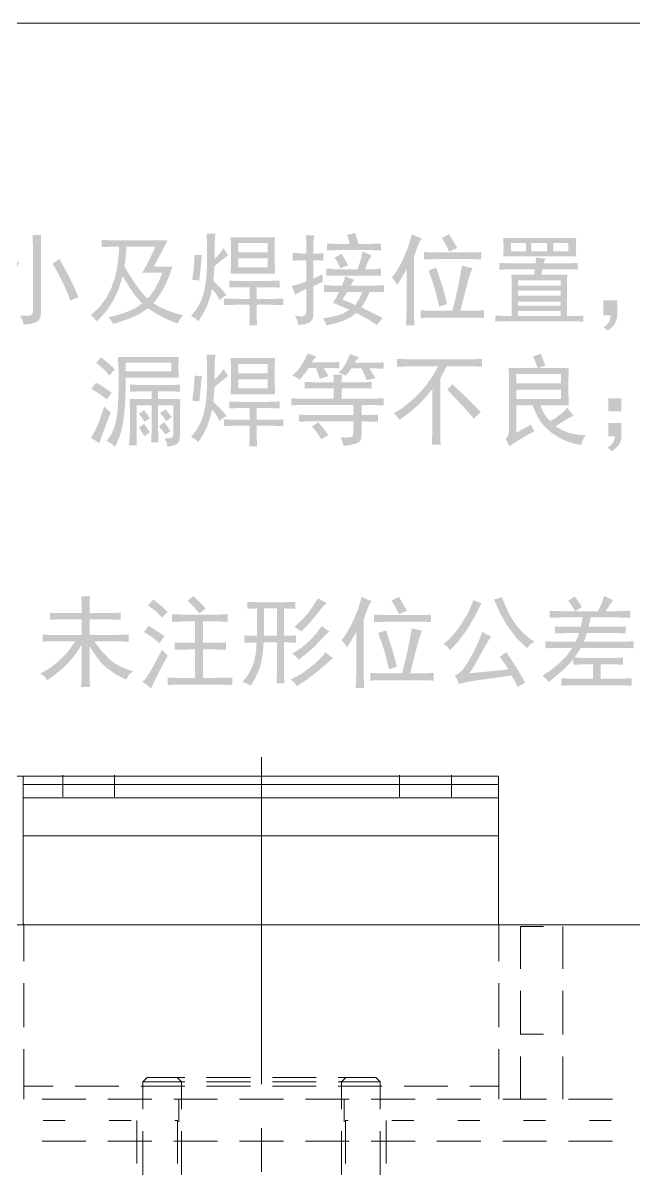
# Model space of a CAD drawing. Header units: millimetres. Extents: x 3 to 591, y 5 to 205.
# Drawn here: x 195.15 to 212.84, y 171.47 to 204.82 of the extents above; entities that cross this region are included whole.
import ezdxf

# ---------------------------------------------------------------- set-up
doc = ezdxf.new("R2010")
doc.units = ezdxf.units.MM

msp = doc.modelspace()

# ---------------------------------------------------------------- hatches: boundary and pattern name
h = msp.add_hatch(color=7)
h.paths.add_polyline_path([(195.677645, 198.688557), (195.669239, 198.501971), (195.666621, 198.259161), (195.666621, 196.44015), (195.659507, 196.342585), (195.638233, 196.264864), (195.602904, 196.206986), (195.553622, 196.168952), (195.487071, 196.142907), (195.400728, 196.120997), (195.294645, 196.10322), (195.168873, 196.089577), (195.131942, 196.222282), (195.066899, 196.3492), (195.179347, 196.349923), (195.268643, 196.352094), (195.334789, 196.355711), (195.377784, 196.360775), (195.424913, 196.400463), (195.440623, 196.496374), (195.440623, 198.259161), (195.429047, 198.688557)])
h.paths.add_polyline_path([(195.033275, 197.897564), (194.922756, 197.593706), (194.795701, 197.247681), (194.729986, 197.075719), (194.668508, 196.927011), (194.611371, 196.801661), (194.558678, 196.699773), (194.442578, 196.773015), (194.321104, 196.812772), (194.493428, 197.150253), (194.626478, 197.485254), (194.677835, 197.640913), (194.719426, 197.774711), (194.751199, 197.886703), (194.773101, 197.976939), (194.905875, 197.923195)])
h.paths.add_polyline_path([(196.209017, 197.987963), (196.412208, 197.613627), (196.570338, 197.304249), (196.683406, 197.05988), (196.751413, 196.880571), (196.638207, 196.843709), (196.525414, 196.779148), (196.429081, 197.028952), (196.310371, 197.293018), (196.169234, 197.571347), (196.005618, 197.863939), (196.10153, 197.917269)])
h = msp.add_hatch(color=7)
h.paths.add_polyline_path([(199.333147, 198.530359), (199.255425, 198.382082), (199.15786, 198.185849), (198.937925, 197.77354), (199.480321, 197.77354), (199.402798, 197.556818), (199.328944, 197.370533), (199.258707, 197.214737), (199.192036, 197.089482), (199.060433, 196.884912), (198.92635, 196.711348), (199.080139, 196.617848), (199.293459, 196.518974), (199.537854, 196.428506), (199.785143, 196.360775), (199.683513, 196.23372), (199.626945, 196.123202), (199.416406, 196.201638), (199.203129, 196.301313), (198.987061, 196.422176), (198.768151, 196.564174), (198.529268, 196.404528), (198.287491, 196.287464), (198.034553, 196.195686), (197.762183, 196.112177), (197.716708, 196.188245), (197.626584, 196.304), (197.928581, 196.379637), (198.191304, 196.470881), (198.414753, 196.577627), (198.598928, 196.699773), (198.443348, 196.879193), (198.293555, 197.078458), (198.033381, 197.490767), (197.920382, 197.123657), (197.767695, 196.795684), (197.580833, 196.513462), (197.456741, 196.364909), (197.287587, 196.179977), (197.216549, 196.267689), (197.117813, 196.372351), (197.37213, 196.606411), (197.569809, 196.880571), (197.714021, 197.167134), (197.807383, 197.440055), (197.865261, 197.699746), (197.903294, 197.948275), (197.924378, 198.170002), (197.931406, 198.34956), (197.795807, 198.34956), (197.423186, 198.338536), (197.423186, 198.541934), (197.795807, 198.530359)])
h.paths.add_polyline_path([(198.089605, 197.77354), (198.219761, 197.544579), (198.406554, 197.264768), (198.50908, 197.124217), (198.601684, 197.007695), (198.684366, 196.915255), (198.757127, 196.846947), (198.861238, 196.969317), (198.97155, 197.134682), (199.081517, 197.342628), (199.186524, 197.592741), (198.598928, 197.592741), (198.680439, 197.729581), (198.768151, 197.892051), (198.866956, 198.093934), (198.983125, 198.34956), (198.14638, 198.34956), (198.138439, 198.245682), (198.126261, 198.115087), (198.109948, 197.957724)])
h = msp.add_hatch(color=7)
h.paths.add_polyline_path([(201.157511, 197.570142), (201.162894, 197.655718), (201.167502, 197.766099), (201.171386, 197.901284), (201.174599, 198.061274), (201.172876, 198.373469), (201.157511, 198.620758), (202.446253, 198.620758), (202.435228, 198.39476), (202.435866, 198.127084), (202.437847, 197.900388), (202.441274, 197.714724), (202.446253, 197.570142)])
h.paths.add_polyline_path([(201.915432, 196.666149), (201.915432, 196.53055), (201.918051, 196.27892), (201.926457, 196.066978), (201.700458, 196.066978), (201.70914, 196.259145), (201.712034, 196.496374), (201.712034, 196.666149), (201.316261, 196.666149), (200.965688, 196.654573), (200.965688, 196.846947), (201.316261, 196.835372), (201.712034, 196.835372), (201.712034, 197.174369), (201.463436, 197.174369), (201.270924, 197.171544), (201.123887, 197.163345), (201.123887, 197.366743), (201.26803, 197.358062), (201.45186, 197.355168), (202.23183, 197.355168), (202.581852, 197.366743), (202.581852, 197.163345), (202.242854, 197.174369), (201.915432, 197.174369), (201.915432, 196.835372), (202.27703, 196.835372), (202.496964, 196.838266), (202.683826, 196.846947), (202.683826, 196.654573), (202.519771, 196.657467), (202.322229, 196.666149)])
h.paths.add_polyline_path([(201.089712, 198.100962), (201.014161, 198.047107), (200.923107, 197.976456), (200.81655, 197.888959), (200.69449, 197.784564), (200.660315, 197.355168), (200.863782, 197.157557), (201.044512, 196.948371), (200.937025, 196.883534), (200.841114, 196.801748), (200.747958, 196.973727), (200.626691, 197.129169), (200.554482, 196.850944), (200.474004, 196.626461), (200.370652, 196.418653), (200.230918, 196.191001), (200.131975, 196.27327), (200.016496, 196.338176), (200.184341, 196.555768), (200.30423, 196.779148), (200.386086, 197.023405), (200.439829, 197.304456), (200.469595, 197.616582), (200.479517, 197.954339), (200.476692, 198.327167), (200.468492, 198.722733), (200.71709, 198.722733), (200.69449, 198.37216), (200.69449, 197.987963), (200.855308, 198.163111), (200.954113, 198.30436)])
h.paths.add_polyline_path([(202.23183, 198.180337), (202.23183, 198.451535), (201.384061, 198.451535), (201.384061, 198.180337)])
h.paths.add_polyline_path([(202.23183, 197.75094), (202.23183, 198.010563), (201.384061, 198.010563), (201.384061, 197.75094)])
h.paths.add_polyline_path([(200.332893, 198.100962), (200.312912, 197.994991), (200.298718, 197.835276), (200.281699, 197.624781), (200.253518, 197.366743), (200.05012, 197.389343), (200.095182, 197.739571), (200.117919, 198.112537)])
h = msp.add_hatch(color=7)
h.paths.add_polyline_path([(204.73474, 197.389343), (204.692021, 197.329674), (204.632766, 197.219569), (205.35596, 197.219569), (205.51974, 197.22825), (205.604558, 197.231144), (205.604558, 197.027746), (205.508509, 197.035945), (205.37856, 197.03877), (205.186737, 197.03877), (205.076218, 196.795822), (204.949163, 196.586774), (205.276998, 196.425612), (205.559358, 196.2814), (205.536095, 196.256286), (205.500172, 196.214014), (205.451536, 196.154586), (205.390135, 196.078002), (205.285534, 196.150762), (205.152768, 196.233445), (204.991788, 196.326049), (204.80254, 196.428575), (204.631319, 196.305723), (204.434879, 196.208089), (204.20454, 196.130505), (203.93162, 196.066978), (203.900545, 196.163302), (203.830196, 196.270376), (204.214393, 196.344239), (204.412348, 196.41321), (204.599141, 196.518974), (204.531032, 196.54843), (204.429229, 196.592148), (204.293734, 196.650129), (204.124545, 196.722373), (204.203576, 196.852253), (204.305344, 197.03877), (204.124545, 197.03877), (203.968551, 197.035945), (203.86382, 197.027746), (203.86382, 197.242169), (203.95422, 197.230869), (204.112418, 197.219569), (204.384167, 197.219569), (204.446317, 197.38328), (204.474567, 197.490767), (204.635659, 197.425792)])
h.paths.add_polyline_path([(203.3556, 198.146162), (203.3556, 198.485159), (203.349881, 198.567083), (203.333, 198.677533), (203.581598, 198.677533), (203.56451, 198.567083), (203.558998, 198.485159), (203.558998, 198.146162), (203.685847, 198.149055), (203.84122, 198.157737), (203.84122, 197.942763), (203.685847, 197.951445), (203.558998, 197.954339), (203.558998, 197.422967), (203.652016, 197.470992), (203.818621, 197.547542), (203.821514, 197.420211), (203.830196, 197.332568), (203.660697, 197.256087), (203.558998, 197.208544), (203.558998, 196.394951), (203.536329, 196.258938), (203.468599, 196.168401), (203.412582, 196.137378), (203.33548, 196.112039), (203.237295, 196.092282), (203.118026, 196.078002), (203.095357, 196.185489), (203.027627, 196.3492), (203.129223, 196.336806), (203.208287, 196.332732), (203.264822, 196.33703), (203.298825, 196.349751), (203.33548, 196.400187), (203.3556, 196.48535), (203.3556, 197.129169), (203.301021, 197.105906), (203.2282, 197.069983), (203.137086, 197.021347), (203.027627, 196.959946), (202.974021, 197.10657), (202.926203, 197.208544), (203.174594, 197.276344), (203.3556, 197.344143), (203.3556, 197.954339), (203.276225, 197.954339), (202.959827, 197.942763), (202.959827, 198.168761), (203.276225, 198.146162)])
h.paths.add_polyline_path([(204.983338, 198.213961), (205.144156, 198.132106), (205.242961, 198.089938), (205.205547, 198.043834), (205.161105, 197.962538), (205.109636, 197.845999), (205.051138, 197.694165), (205.277136, 197.694165), (205.426653, 197.705465), (205.514159, 197.716765), (205.514159, 197.502342), (205.421003, 197.510541), (205.299736, 197.513366), (204.192345, 197.513366), (204.086994, 197.510541), (203.93162, 197.502342), (203.93162, 197.716765), (204.0759, 197.705465), (204.169745, 197.694165), (204.836164, 197.694165), (204.929182, 197.976594)])
h.paths.add_polyline_path([(204.610166, 198.428935), (204.567653, 198.589752), (204.531342, 198.688557), (204.66949, 198.719632), (204.768365, 198.745333), (204.858764, 198.428935), (205.242961, 198.428935), (205.389722, 198.437134), (205.514159, 198.439959), (205.514159, 198.236561), (205.254536, 198.248136), (204.260144, 198.248136), (204.092712, 198.245243), (203.95422, 198.236561), (203.95422, 198.439959), (204.078519, 198.431553), (204.225969, 198.428935)])
h.paths.add_polyline_path([(204.395743, 196.812772), (204.618641, 196.727885), (204.768365, 196.654573), (204.892801, 196.85804), (204.971763, 197.03877), (204.542366, 197.03877), (204.454792, 196.908821)])
h.paths.add_polyline_path([(204.373143, 198.146162), (204.488898, 197.948138), (204.564966, 197.807164), (204.417861, 197.756384), (204.338968, 197.716765), (204.251256, 197.903282), (204.169745, 198.033162), (204.282606, 198.089662)])
h = msp.add_hatch(color=7)
h.paths.add_polyline_path([(206.694704, 198.587134), (206.650788, 198.524106), (206.598448, 198.414466), (206.537737, 198.258317), (206.468706, 198.055762), (206.468706, 196.620949), (206.469343, 196.45052), (206.471324, 196.301382), (206.474752, 196.173534), (206.47973, 196.066978), (206.231132, 196.066978), (206.248013, 196.304276), (206.253732, 196.609373), (206.253732, 197.694165), (206.17322, 197.55153), (206.101183, 197.428686), (206.037621, 197.325583), (205.982534, 197.242169), (205.903434, 197.369499), (205.824335, 197.457143), (205.899593, 197.548825), (205.978262, 197.665984), (206.060445, 197.808671), (206.146245, 197.976939), (206.300172, 198.341154), (206.41193, 198.711157), (206.556211, 198.634676)])
h.paths.add_polyline_path([(208.164244, 197.72834), (208.13943, 197.681005), (208.110431, 197.606797), (208.077195, 197.505718), (208.039669, 197.377768), (207.99583, 197.21664), (207.94362, 197.016032), (207.882935, 196.775944), (207.813671, 196.496374), (208.197868, 196.496374), (208.378667, 196.499268), (208.491666, 196.50795), (208.491666, 196.2814), (208.367298, 196.290082), (208.197868, 196.292976), (207.045277, 196.292976), (206.915164, 196.292252), (206.807634, 196.290082), (206.722738, 196.286465), (206.660529, 196.2814), (206.660529, 196.50795), (206.801846, 196.499268), (207.022126, 196.496374), (207.576648, 196.496374), (207.649193, 196.763955), (207.720447, 197.069776), (207.790356, 197.413838), (207.858871, 197.79614), (208.025406, 197.756452)])
h.paths.add_polyline_path([(208.107469, 198.180337), (208.285373, 198.182955), (208.412842, 198.191361), (208.412842, 197.976939), (208.282548, 197.985138), (208.096444, 197.987963), (207.090476, 197.987963), (206.762503, 197.976939), (206.762503, 198.191361), (207.090476, 198.180337)])
h.paths.add_polyline_path([(207.113076, 197.739365), (207.293806, 197.188632), (207.429474, 196.688748), (207.305106, 196.646167), (207.203476, 196.609373), (207.073389, 197.118145), (206.989466, 197.377768), (206.886527, 197.660541)])
h.paths.add_polyline_path([(207.486249, 198.711157), (207.613235, 198.490809), (207.723272, 198.30436), (207.61861, 198.267498), (207.486249, 198.202937), (207.392818, 198.403441), (207.271275, 198.598158)])
h = msp.add_hatch(color=7)
h.paths.add_polyline_path([(210.271382, 198.010563), (210.215158, 197.863939), (210.791178, 197.863939), (210.974732, 197.866558), (211.20955, 197.874964), (211.20955, 197.683141), (210.98052, 197.69134), (210.791178, 197.694165), (210.180982, 197.694165), (210.158383, 197.535966), (210.904177, 197.535966), (210.895771, 197.27593), (210.893153, 197.06137), (210.893153, 196.338176), (211.147401, 196.341), (211.367749, 196.3492), (211.367749, 196.179977), (210.904177, 196.191001), (209.276438, 196.191001), (208.824442, 196.179977), (208.824442, 196.3492), (209.299038, 196.338176), (209.299038, 197.06137), (209.296213, 197.27593), (209.288014, 197.535966), (209.94396, 197.535966), (209.96656, 197.694165), (209.366837, 197.694165), (208.937441, 197.683141), (208.937441, 197.874964), (209.366837, 197.863939), (209.98916, 197.863939), (210.000184, 198.033162), (210.124207, 198.016075)])
h.paths.add_polyline_path([(211.16435, 198.598158), (211.152775, 198.30436), (211.16435, 198.067338), (209.05044, 198.067338), (209.062015, 198.315936), (209.05044, 198.598158)])
h.paths.add_polyline_path([(210.712354, 197.219569), (210.712354, 197.377768), (209.479837, 197.377768), (209.479837, 197.219569)])
h.paths.add_polyline_path([(210.712354, 196.925771), (210.712354, 197.072945), (209.479837, 197.072945), (209.479837, 196.925771)])
h.paths.add_polyline_path([(210.712354, 196.338176), (210.712354, 196.48535), (209.479837, 196.48535), (209.479837, 196.338176)])
h.paths.add_polyline_path([(210.712354, 196.643549), (210.712354, 196.756548), (209.479837, 196.756548), (209.479837, 196.643549)])
h.paths.add_polyline_path([(210.316581, 198.213961), (210.316581, 198.451535), (209.864034, 198.451535), (209.864034, 198.213961)])
h.paths.add_polyline_path([(210.938352, 198.213961), (210.938352, 198.451535), (210.49738, 198.451535), (210.49738, 198.213961)])
h.paths.add_polyline_path([(209.705835, 198.213961), (209.705835, 198.451535), (209.276438, 198.451535), (209.276438, 198.213961)])
h = msp.add_hatch(color=7)
h.dxf.hatch_style = 2
h.paths.add_polyline_path([(211.949123, 196.790172), (212.35592, 196.790172), (212.35592, 196.338176), (212.325224, 196.205987), (212.267863, 196.092196), (212.183837, 195.996801), (212.073146, 195.919803), (211.960147, 196.021778), (212.049134, 196.085443), (212.112696, 196.163165), (212.150833, 196.254942), (212.163546, 196.360775), (211.949123, 196.360775)])
h = msp.add_hatch(color=7)
h.paths.add_polyline_path([(198.123781, 194.556144), (198.122342, 194.313893), (198.118062, 194.095672), (198.110991, 193.901533), (198.101181, 193.731526), (198.074171, 193.440415), (198.038893, 193.200154), (197.996381, 193.007918), (197.948494, 192.861157), (197.890479, 192.722733), (197.818407, 192.555784), (197.699689, 192.654933), (197.569809, 192.725558), (197.689767, 192.886788), (197.77872, 193.076131), (197.83956, 193.286557), (197.875182, 193.51104), (197.894682, 193.753781), (197.908807, 194.01926), (197.917488, 194.275093), (197.920382, 194.488344), (197.918797, 194.667765), (197.914319, 194.79923), (197.907291, 194.941926), (197.897782, 195.155315), (199.66112, 195.155315), (199.652438, 195.025159), (199.649544, 194.861517), (199.652438, 194.694568), (199.66112, 194.556144)])
h.paths.add_polyline_path([(198.85855, 192.680358), (198.870126, 192.951556), (198.870126, 193.754126), (198.440729, 193.754126), (198.440729, 192.600983), (198.21418, 192.600983), (198.23926, 192.830151), (198.247804, 193.041955), (198.247804, 193.561751), (198.23678, 193.934924), (198.870126, 193.934924), (198.870126, 194.160922), (198.621528, 194.160922), (198.247804, 194.149347), (198.247804, 194.352745), (198.621528, 194.341721), (199.333147, 194.341721), (199.496996, 194.344339), (199.694744, 194.352745), (199.694744, 194.149347), (199.502577, 194.158029), (199.333147, 194.160922), (199.061949, 194.160922), (199.061949, 193.934924), (199.70632, 193.934924), (199.694744, 193.584351), (199.694744, 192.849581), (199.673384, 192.716945), (199.609857, 192.635159), (199.498374, 192.587203), (199.333147, 192.555784), (199.307791, 192.680289), (199.254323, 192.804382), (199.367193, 192.799024), (199.446215, 192.816095), (199.49144, 192.855696), (199.502921, 192.917932), (199.502921, 193.754126), (199.061949, 193.754126), (199.061949, 192.963132), (199.073524, 192.680358)])
h.paths.add_polyline_path([(199.446146, 194.736942), (199.446146, 194.98554), (198.123781, 194.98554), (198.123781, 194.736942)])
h.paths.add_polyline_path([(197.694384, 193.550727), (197.672878, 193.504115), (197.643052, 193.432078), (197.604854, 193.334616), (197.558234, 193.21173), (197.355386, 192.657758), (197.250656, 192.731277), (197.117813, 192.815957), (197.235084, 193.013499), (197.338299, 193.245354), (197.50201, 193.71995), (197.600884, 193.621076)])
h.paths.add_polyline_path([(197.264987, 194.40952), (197.362208, 194.357017), (197.473898, 194.290458), (197.716984, 194.115723), (197.581385, 193.923349), (197.389011, 194.069972), (197.129388, 194.228722)])
h.paths.add_polyline_path([(197.41161, 195.143739), (197.500632, 195.0747), (197.609497, 194.980028), (197.818407, 194.793718), (197.730695, 194.71448), (197.649184, 194.612919), (197.579662, 194.705936), (197.484922, 194.804742), (197.264987, 194.98554), (197.346774, 195.070221)])
h.paths.add_polyline_path([(199.242748, 193.267954), (199.423546, 193.008331), (199.265347, 192.906356), (199.18611, 193.02783), (199.084549, 193.14393)])
h.paths.add_polyline_path([(199.276923, 193.641126), (199.457721, 193.415128), (199.299523, 193.290553), (199.208917, 193.423396), (199.118724, 193.528127)])
h.paths.add_polyline_path([(198.655152, 193.222754), (198.824926, 192.974156), (198.666728, 192.861157), (198.508529, 193.109755)])
h.paths.add_polyline_path([(198.655152, 193.618527), (198.731358, 193.513796), (198.824926, 193.380953), (198.666728, 193.279529), (198.587421, 193.40369), (198.508529, 193.505527)])
h = msp.add_hatch(color=7)
h.paths.add_polyline_path([(201.157511, 194.070523), (201.162894, 194.156099), (201.167502, 194.26648), (201.171386, 194.401666), (201.174599, 194.561656), (201.172876, 194.87385), (201.157511, 195.121139), (202.446253, 195.121139), (202.435228, 194.895141), (202.435866, 194.627466), (202.437847, 194.40077), (202.441274, 194.215105), (202.446253, 194.070523)])
h.paths.add_polyline_path([(201.915432, 193.16653), (201.915432, 193.030931), (201.918051, 192.779301), (201.926457, 192.567359), (201.700458, 192.567359), (201.70914, 192.759526), (201.712034, 192.996756), (201.712034, 193.16653), (201.316261, 193.16653), (200.965688, 193.154955), (200.965688, 193.347329), (201.316261, 193.335753), (201.712034, 193.335753), (201.712034, 193.674751), (201.463436, 193.674751), (201.270924, 193.671926), (201.123887, 193.663726), (201.123887, 193.867125), (201.26803, 193.858443), (201.45186, 193.855549), (202.23183, 193.855549), (202.581852, 193.867125), (202.581852, 193.663726), (202.242854, 193.674751), (201.915432, 193.674751), (201.915432, 193.335753), (202.27703, 193.335753), (202.496964, 193.338647), (202.683826, 193.347329), (202.683826, 193.154955), (202.519771, 193.157848), (202.322229, 193.16653)])
h.paths.add_polyline_path([(201.089712, 194.601343), (201.014161, 194.547488), (200.923107, 194.476838), (200.81655, 194.389341), (200.69449, 194.284946), (200.660315, 193.855549), (200.863782, 193.657938), (201.044512, 193.448752), (200.937025, 193.383916), (200.841114, 193.302129), (200.747958, 193.474108), (200.626691, 193.629551), (200.554482, 193.351325), (200.474004, 193.126843), (200.370652, 192.919034), (200.230918, 192.691382), (200.131975, 192.773651), (200.016496, 192.838557), (200.184341, 193.056149), (200.30423, 193.279529), (200.386086, 193.523786), (200.439829, 193.804837), (200.469595, 194.116963), (200.479517, 194.45472), (200.476692, 194.827548), (200.468492, 195.223114), (200.71709, 195.223114), (200.69449, 194.872541), (200.69449, 194.488344), (200.855308, 194.663493), (200.954113, 194.804742)])
h.paths.add_polyline_path([(202.23183, 194.680718), (202.23183, 194.951916), (201.384061, 194.951916), (201.384061, 194.680718)])
h.paths.add_polyline_path([(202.23183, 194.251322), (202.23183, 194.510944), (201.384061, 194.510944), (201.384061, 194.251322)])
h.paths.add_polyline_path([(200.332893, 194.601343), (200.312912, 194.495372), (200.298718, 194.335658), (200.281699, 194.125162), (200.253518, 193.867125), (200.05012, 193.889724), (200.095182, 194.239953), (200.117919, 194.612919)])
h = msp.add_hatch(color=7)
h.paths.add_polyline_path([(204.147145, 194.420545), (204.144251, 194.516594), (204.135569, 194.646543), (204.384167, 194.646543), (204.375761, 194.516594), (204.373143, 194.420545), (204.84774, 194.420545), (205.030881, 194.423439), (205.242961, 194.43212), (205.242961, 194.239746), (205.039494, 194.248428), (204.858764, 194.251322), (204.373143, 194.251322), (204.373143, 193.945948), (205.186737, 193.945948), (205.37856, 193.948842), (205.593534, 193.957524), (205.593534, 193.754126), (205.186737, 193.76515), (204.949163, 193.76515), (204.949163, 193.471352), (205.209199, 193.474246), (205.423759, 193.482928), (205.423759, 193.279529), (204.949163, 193.290553), (204.949163, 192.917932), (204.946071, 192.825741), (204.925254, 192.752567), (204.886764, 192.69841), (204.830652, 192.66327), (204.665149, 192.616899), (204.429367, 192.578383), (204.39533, 192.70847), (204.338968, 192.826981), (204.505573, 192.821676), (204.621741, 192.827533), (204.661213, 192.841709), (204.689472, 192.872732), (204.706465, 192.920705), (204.712141, 192.985731), (204.712141, 193.290553), (203.524823, 193.290553), (203.355255, 193.287728), (203.140626, 193.279529), (203.140626, 193.482928), (203.570023, 193.471352), (204.712141, 193.471352), (204.712141, 193.76515), (203.3104, 193.76515), (203.137732, 193.762325), (202.914628, 193.754126), (202.914628, 193.957524), (203.137732, 193.948842), (203.3104, 193.945948), (204.147145, 193.945948), (204.147145, 194.251322), (203.694597, 194.251322), (203.516348, 194.248428), (203.298825, 194.239746), (203.298825, 194.43212), (203.437946, 194.427056), (203.550248, 194.423439), (203.635781, 194.421268), (203.694597, 194.420545)])
h.paths.add_polyline_path([(203.649398, 195.166339), (203.578704, 195.101365), (203.502223, 194.997116), (203.90902, 194.997116), (204.127026, 194.999734), (204.305344, 195.00814), (204.305344, 194.827342), (204.163612, 194.836023), (203.988395, 194.838917), (203.852796, 194.838917), (203.914808, 194.734186), (203.988395, 194.601343), (203.739797, 194.52252), (203.732683, 194.55064), (203.711409, 194.612712), (203.67608, 194.708787), (203.626798, 194.838917), (203.423399, 194.838917), (203.312949, 194.686368), (203.163226, 194.49992), (202.948803, 194.623943), (203.09267, 194.756648), (203.208425, 194.906717), (203.304406, 195.073253), (203.389224, 195.256738)])
h.paths.add_polyline_path([(204.497167, 194.612919), (204.282744, 194.703318), (204.386924, 194.804949), (204.474567, 194.929316), (204.621741, 195.234139), (204.881364, 195.143739), (204.801989, 195.06464), (204.745765, 194.98554), (205.209337, 194.98554), (205.262779, 194.986264), (205.344591, 194.988434), (205.454826, 194.992052), (205.593534, 194.997116), (205.593534, 194.816317), (205.175161, 194.827342), (205.282511, 194.655018), (205.35596, 194.545119), (205.211679, 194.510806), (205.096338, 194.47732), (205.078458, 194.537049), (205.047968, 194.61533), (205.00487, 194.712112), (204.949163, 194.827342), (204.655365, 194.827342), (204.587635, 194.728399)])
h.paths.add_polyline_path([(203.988395, 192.895332), (203.784996, 192.770757), (203.665934, 192.960031), (203.513799, 193.14393), (203.598203, 193.19726), (203.694597, 193.267954), (203.852451, 193.08433)])
h = msp.add_hatch(color=7)
h.paths.add_polyline_path([(210.203582, 195.087515), (210.271382, 194.906717), (210.090583, 194.838917), (210.949377, 194.838917), (210.938352, 194.47732), (210.938352, 194.138323), (210.94097, 193.962967), (210.949377, 193.754126), (210.124758, 193.754126), (210.166789, 193.653598), (210.226182, 193.533639), (210.305213, 193.410443), (210.406981, 193.302129), (210.526801, 193.362487), (210.661091, 193.454264), (210.792556, 193.565954), (210.904177, 193.686326), (211.084975, 193.460328), (210.881577, 193.347329), (210.745909, 193.262579), (210.565179, 193.14393), (210.767062, 193.027899), (210.966464, 192.951556), (211.182609, 192.906494), (211.435548, 192.883757), (211.367749, 192.773376), (211.299949, 192.600983), (211.111529, 192.644589), (210.94228, 192.695999), (210.792151, 192.75516), (210.661091, 192.82202), (210.440743, 192.967128), (210.26587, 193.12133), (210.131442, 193.282147), (210.033808, 193.448752), (209.960221, 193.609914), (209.898209, 193.754126), (209.434637, 193.754126), (209.434637, 192.963132), (209.502953, 192.999004), (209.595454, 193.05043), (209.712139, 193.117463), (209.853009, 193.200154), (209.954984, 192.996756), (209.76509, 192.9036), (209.55866, 192.782333), (209.369318, 192.66079), (209.231238, 192.567359), (209.168951, 192.683045), (209.118239, 192.781782), (209.183283, 192.861226), (209.220214, 192.985731), (209.220214, 194.49992), (209.208639, 194.838917), (210.045383, 194.838917), (209.98916, 194.997116), (209.957671, 195.073253), (209.909233, 195.166339), (210.135783, 195.245714)])
h.paths.add_polyline_path([(210.723378, 194.386921), (210.723378, 194.658119), (209.434637, 194.658119), (209.434637, 194.386921)])
h.paths.add_polyline_path([(210.723378, 193.934924), (210.723378, 194.206122), (209.434637, 194.206122), (209.434637, 193.934924)])
h = msp.add_hatch(color=7)
h.paths.add_polyline_path([(208.435442, 194.872541), (208.246099, 194.881223), (208.084869, 194.884117), (207.41845, 194.884117), (207.330531, 194.717099), (207.226075, 194.533544), (207.226075, 193.12133), (207.228969, 192.881001), (207.237651, 192.612559), (206.988502, 192.612559), (206.999526, 193.12133), (206.999526, 194.228722), (206.808737, 193.990597), (206.586941, 193.762394), (206.33414, 193.544112), (206.050333, 193.335753), (205.962621, 193.451577), (205.88111, 193.528127), (206.00317, 193.593136), (206.143626, 193.687291), (206.30248, 193.810591), (206.47973, 193.963036), (206.662673, 194.145557), (206.83864, 194.359911), (207.007682, 194.606098), (207.169851, 194.884117), (206.423506, 194.884117), (205.971509, 194.872541), (205.971509, 195.09854), (206.270888, 195.090134), (206.491305, 195.087515), (208.073844, 195.087515), (208.237487, 195.090134), (208.435442, 195.09854)])
h.paths.add_polyline_path([(208.197868, 193.369928), (208.06928, 193.523838), (207.89842, 193.714438), (207.685186, 193.941832), (207.429474, 194.206122), (207.576648, 194.364321), (207.828002, 194.131088), (208.039669, 193.928861), (208.401266, 193.561751)])
h = msp.add_hatch(color=7)
h.paths.add_polyline_path([(212.095746, 193.245354), (212.468919, 193.245354), (212.468919, 192.815957), (212.446905, 192.706601), (212.392438, 192.604222), (212.305518, 192.508767), (212.186146, 192.420185), (212.073146, 192.533184), (212.158516, 192.592103), (212.222801, 192.666371), (212.266003, 192.756038), (212.28812, 192.861157), (212.095746, 192.861157)])
h.paths.add_polyline_path([(212.095746, 193.957524), (212.468919, 193.957524), (212.468919, 193.584351), (212.095746, 193.584351)])
h = msp.add_hatch(color=7)
h.dxf.hatch_style = 2
h.paths.add_polyline_path([(196.850277, 187.737705), (196.849467, 187.895215), (196.847107, 188.028747), (196.8433, 188.138301), (196.83815, 188.223877), (197.087299, 188.223877), (197.082321, 188.142642), (197.078893, 188.034535), (197.076912, 187.899556), (197.076275, 187.737705), (197.573471, 187.737705), (197.980268, 187.749281), (197.980268, 187.545882), (197.573471, 187.556907), (197.076275, 187.556907), (197.076275, 187.10491), (197.742694, 187.10491), (198.206266, 187.116486), (198.206266, 186.913087), (197.75427, 186.924111), (197.211874, 186.924111), (197.424919, 186.640167), (197.657807, 186.398803), (197.791666, 186.294512), (197.950227, 186.202364), (198.133592, 186.122309), (198.341865, 186.054294), (198.217428, 185.960932), (198.138467, 185.81672), (197.842809, 185.957693), (197.567408, 186.155717), (197.437183, 186.279939), (197.311919, 186.426846), (197.191617, 186.596388), (197.076275, 186.788513), (197.076275, 185.997519), (197.087299, 185.601746), (196.827126, 185.601746), (196.844489, 185.791157), (196.850277, 185.997519), (196.850277, 186.822688), (196.714996, 186.615457), (196.581215, 186.435252), (196.448983, 186.282023), (196.318354, 186.155717), (196.072787, 185.952181), (195.855333, 185.79412), (195.781746, 185.895819), (195.651935, 185.997519), (195.754564, 186.042692), (195.870629, 186.110449), (196.00013, 186.20084), (196.143067, 186.313916), (196.424187, 186.590488), (196.668927, 186.924111), (196.103931, 186.924111), (195.883514, 186.921287), (195.719734, 186.913087), (195.719734, 187.116486), (195.905769, 187.107804), (196.126531, 187.10491), (196.850277, 187.10491), (196.850277, 187.556907), (196.375129, 187.556907), (196.129218, 187.554082), (195.934157, 187.545882), (195.934157, 187.749281), (196.123499, 187.740599), (196.352529, 187.737705)])
h = msp.add_hatch(color=7)
h.paths.add_polyline_path([(200.573578, 187.692506), (200.805019, 187.695399), (201.070774, 187.704081), (201.070774, 187.489107), (200.796269, 187.497789), (200.584602, 187.500683), (200.358604, 187.500683), (200.358604, 186.878912), (200.573578, 186.878912), (200.782419, 186.881806), (201.025574, 186.890487), (201.025574, 186.675513), (200.788207, 186.684195), (200.573578, 186.687089), (200.358604, 186.687089), (200.358604, 185.86192), (200.641377, 185.86192), (201.206373, 185.873495), (201.206373, 185.658521), (200.652402, 185.669546), (199.827783, 185.669546), (199.55879, 185.666927), (199.34106, 185.658521), (199.34106, 185.873495), (199.555621, 185.864814), (199.838808, 185.86192), (200.132606, 185.86192), (200.132606, 186.687089), (199.951807, 186.687089), (199.544459, 186.675513), (199.544459, 186.890487), (199.963382, 186.878912), (200.132606, 186.878912), (200.132606, 187.500683), (199.918183, 187.500683), (199.465635, 187.489107), (199.465635, 187.704081), (199.929207, 187.692506)])
h.paths.add_polyline_path([(199.34106, 186.50629), (199.209733, 186.27602), (199.06435, 185.992006), (198.993958, 185.848234), (198.93571, 185.727768), (198.889555, 185.630556), (198.85544, 185.556546), (198.736722, 185.661208), (198.606842, 185.748921), (198.670938, 185.815704), (198.739271, 185.902847), (198.811945, 186.010455), (198.889064, 186.13863), (199.171837, 186.675513)])
h.paths.add_polyline_path([(198.78764, 187.376108), (199.033207, 187.215222), (199.250661, 187.071286), (199.180037, 186.980749), (199.104038, 186.867888), (198.883414, 187.045654), (198.652041, 187.195309), (198.719841, 187.27434)])
h.paths.add_polyline_path([(198.923239, 188.133478), (199.163156, 187.94131), (199.34106, 187.771881), (199.250592, 187.689681), (199.182862, 187.602106), (198.982426, 187.805436), (198.76504, 187.963703)])
h.paths.add_polyline_path([(199.918183, 188.099302), (200.076382, 188.234901), (200.240024, 188.082421), (200.437979, 187.873304), (200.25718, 187.726681), (200.076106, 187.93821)])
h = msp.add_hatch(color=7)
h.paths.add_polyline_path([(202.612365, 188.054103), (202.852833, 188.056997), (203.031289, 188.065678), (203.031289, 187.86228), (202.886939, 187.870479), (202.703316, 187.873304), (202.703316, 187.08231), (202.909608, 187.085204), (203.053888, 187.093886), (203.053888, 186.878912), (202.914982, 186.887593), (202.703316, 186.890487), (202.703316, 186.087918), (202.706209, 185.867501), (202.714891, 185.703721), (202.488342, 185.703721), (202.496541, 185.876251), (202.499366, 186.076894), (202.499366, 186.890487), (202.115169, 186.890487), (202.097289, 186.63512), (202.0668, 186.411481), (202.023702, 186.219676), (201.967994, 186.059806), (201.849483, 185.809623), (201.742547, 185.635921), (201.62066, 185.709578), (201.504974, 185.748921), (201.667306, 185.95349), (201.793259, 186.206429), (201.840922, 186.353078), (201.876493, 186.516005), (201.900074, 186.695159), (201.91177, 186.890487), (201.561749, 186.878912), (201.561749, 187.093886), (201.731178, 187.085204), (201.923346, 187.08231), (201.923346, 187.873304), (201.756328, 187.870479), (201.640572, 187.86228), (201.640572, 188.065678), (201.69628, 188.060614), (201.773278, 188.056997), (201.871566, 188.054826), (201.991145, 188.054103)])
h.paths.add_polyline_path([(204.127105, 186.438491), (204.057763, 186.377091), (203.963049, 186.295382), (203.843013, 186.193312), (203.697708, 186.07083), (203.386822, 185.826297), (203.087513, 185.624346), (203.008275, 185.723634), (202.906714, 185.81672), (203.20313, 185.974919), (203.505334, 186.200917), (203.645179, 186.3237), (203.759651, 186.432427), (203.848801, 186.527099), (203.912682, 186.607714), (204.005631, 186.520002)])
h.paths.add_polyline_path([(202.499366, 187.08231), (202.499366, 187.873304), (202.126744, 187.873304), (202.126744, 187.08231)])
h.paths.add_polyline_path([(204.025681, 187.206885), (203.967803, 187.162348), (203.896697, 187.096573), (203.812361, 187.00961), (203.714796, 186.901512), (203.599971, 186.780787), (203.464682, 186.655876), (203.308929, 186.526728), (203.132712, 186.393291), (203.050857, 186.48059), (202.940889, 186.562514), (203.228899, 186.750134), (203.460685, 186.952223), (203.647134, 187.160101), (203.799683, 187.365084), (203.929425, 187.26304)])
h.paths.add_polyline_path([(203.935282, 188.031503), (203.80926, 187.900107), (203.65802, 187.709593), (203.464613, 187.473535), (203.212087, 187.206885), (203.008689, 187.342484), (203.228899, 187.545469), (203.392886, 187.72613), (203.533997, 187.921191), (203.686684, 188.167102), (203.776876, 188.116252)])
h = msp.add_hatch(color=7)
h.paths.add_polyline_path([(205.23985, 188.088278), (205.195934, 188.02525), (205.143594, 187.91561), (205.082883, 187.759461), (205.013852, 187.556907), (205.013852, 186.122093), (205.014489, 185.951664), (205.01647, 185.802526), (205.019898, 185.674679), (205.024876, 185.568122), (204.776278, 185.568122), (204.793159, 185.80542), (204.798878, 186.110518), (204.798878, 187.195309), (204.718366, 187.052674), (204.646329, 186.92983), (204.582767, 186.826727), (204.52768, 186.743313), (204.448581, 186.870644), (204.369481, 186.958287), (204.444739, 187.049969), (204.523408, 187.167129), (204.605591, 187.309816), (204.691391, 187.478083), (204.845318, 187.842298), (204.957077, 188.212302), (205.101357, 188.13582)])
h.paths.add_polyline_path([(206.70939, 187.229485), (206.684577, 187.182149), (206.655578, 187.107942), (206.622341, 187.006863), (206.584815, 186.878912), (206.540977, 186.717785), (206.488766, 186.517177), (206.428081, 186.277088), (206.358817, 185.997519), (206.743014, 185.997519), (206.923813, 186.000412), (207.036812, 186.009094), (207.036812, 185.782545), (206.912444, 185.791226), (206.743014, 185.79412), (205.590423, 185.79412), (205.46031, 185.793397), (205.35278, 185.791226), (205.267885, 185.787609), (205.205675, 185.782545), (205.205675, 186.009094), (205.346993, 186.000412), (205.567272, 185.997519), (206.121795, 185.997519), (206.19434, 186.265099), (206.265593, 186.57092), (206.335502, 186.914982), (206.404017, 187.297284), (206.570553, 187.257597)])
h.paths.add_polyline_path([(206.652615, 187.681481), (206.83052, 187.6841), (206.957988, 187.692506), (206.957988, 187.478083), (206.827695, 187.486282), (206.641591, 187.489107), (205.635623, 187.489107), (205.30765, 187.478083), (205.30765, 187.692506), (205.635623, 187.681481)])
h.paths.add_polyline_path([(205.658223, 187.240509), (205.838952, 186.689776), (205.97462, 186.189893), (205.850252, 186.147311), (205.748622, 186.110518), (205.618535, 186.619289), (205.534613, 186.878912), (205.431673, 187.161685)])
h.paths.add_polyline_path([(206.031395, 188.212302), (206.158382, 187.991953), (206.268418, 187.805505), (206.163756, 187.768642), (206.031395, 187.704081), (205.937964, 187.904586), (205.816421, 188.099302)])
h = msp.add_hatch(color=7)
h.paths.add_polyline_path([(209.200725, 186.110518), (209.093169, 186.279948), (208.952127, 186.472115), (209.144501, 186.607714), (209.460347, 186.11603), (209.590572, 185.897197), (209.686897, 185.726321), (209.471923, 185.601746), (209.392686, 185.751677), (209.291124, 185.929719), (208.940345, 185.882384), (208.645376, 185.842076), (208.406217, 185.808796), (208.222869, 185.782545), (208.078382, 185.759411), (207.955805, 185.734727), (207.85514, 185.708596), (207.776385, 185.681121), (207.728429, 185.799839), (207.652361, 185.929719), (207.76226, 185.991662), (207.866784, 186.087918), (207.923628, 186.159748), (207.992461, 186.262791), (208.073283, 186.397046), (208.166094, 186.562514), (208.334284, 186.901443), (208.443355, 187.195309), (208.593079, 187.113454), (208.703529, 187.071286), (208.636151, 186.962981), (208.558077, 186.830749), (208.469357, 186.674644), (208.370044, 186.494715), (208.272573, 186.319437), (208.190141, 186.178111), (208.122694, 186.070787), (208.070183, 185.997519), (208.612923, 186.04823)])
h.paths.add_polyline_path([(209.008902, 188.212302), (209.117827, 187.941827), (209.230422, 187.706699), (209.346633, 187.506918), (209.466411, 187.342484), (209.588272, 187.205317), (209.710806, 187.088098), (209.834063, 186.990722), (209.958095, 186.913087), (209.824976, 186.825168), (209.743121, 186.720713), (209.429411, 187.02588), (209.16655, 187.376108), (208.951989, 187.751899), (208.782904, 188.133478), (208.901277, 188.164415)])
h.paths.add_polyline_path([(208.420755, 188.020479), (208.202957, 187.596663), (207.979783, 187.229485), (207.750753, 186.918668), (207.516762, 186.664489), (207.423263, 186.771632), (207.324388, 186.845288), (207.444476, 186.947495), (207.567405, 187.073835), (207.693125, 187.224257), (207.821584, 187.398708), (208.044758, 187.765886), (208.194757, 188.121902), (208.2906, 188.068297)])
h = msp.add_hatch(color=7)
h.dxf.hatch_style = 2
h.paths.add_polyline_path([(212.235007, 188.110878), (212.130001, 187.97521), (212.020033, 187.79448), (212.291231, 187.79448), (212.536935, 187.797099), (212.732203, 187.805505), (212.732203, 187.602106), (212.531354, 187.610788), (212.291231, 187.613682), (211.579612, 187.613682), (211.522837, 187.342484), (212.144608, 187.342484), (212.381768, 187.345102), (212.596604, 187.353508), (212.596604, 187.15011), (212.378874, 187.158791), (212.133032, 187.161685), (211.477637, 187.161685), (211.43795, 187.048342), (211.386687, 186.913087), (212.415806, 186.913087), (212.641528, 186.915705), (212.822603, 186.924111), (212.822603, 186.720713), (212.649934, 186.729395), (212.42683, 186.732289), (211.296287, 186.732289), (211.200307, 186.576432), (211.115489, 186.449515), (211.500237, 186.438491), (212.144608, 186.438491), (212.517229, 186.449515), (212.517229, 186.246117), (212.167208, 186.257692), (211.87341, 186.257692), (211.87341, 185.83932), (212.359031, 185.83932), (212.418252, 185.840035), (212.505792, 185.842145), (212.62165, 185.845599), (212.765827, 185.850344), (212.765827, 185.635921), (212.635086, 185.6409), (212.525635, 185.644327), (212.437475, 185.646308), (212.370606, 185.646946), (211.047689, 185.646946), (210.878122, 185.644327), (210.731292, 185.635921), (210.731292, 185.850344), (211.059265, 185.83932), (211.647412, 185.83932), (211.647412, 186.257692), (211.500237, 186.257692), (211.081865, 186.246117), (211.081865, 186.404315), (210.947506, 186.248873), (210.770979, 186.076894), (210.38127, 185.748921), (210.188896, 185.929719), (210.433084, 186.09095), (210.669005, 186.280292), (210.879431, 186.494921), (211.047689, 186.732289), (210.697668, 186.732289), (210.460025, 186.729395), (210.268271, 186.720713), (210.268271, 186.924111), (210.46285, 186.915705), (210.708692, 186.913087), (211.149664, 186.913087), (211.251088, 187.161685), (210.878466, 187.161685), (210.550493, 187.15011), (210.550493, 187.353508), (210.742385, 187.345102), (210.866891, 187.342484), (211.296287, 187.342484), (211.353063, 187.613682), (210.776491, 187.613682), (210.392294, 187.602106), (210.392294, 187.805505), (210.742867, 187.79448), (211.127064, 187.79448), (211.033565, 187.960947), (210.93469, 188.099302), (211.019509, 188.152908), (211.115489, 188.223877), (211.214294, 188.090828), (211.330463, 187.918504), (211.149664, 187.79448), (211.794035, 187.79448), (211.895596, 188.000428), (211.974834, 188.234901)])

# ---------------------------------------------------------------- linework, layer by layer
at = {"color": 9, "lineweight": 0, "true_color": 0xc0c0c0}
msp.add_lwpolyline([(291.994167, 204.822778), (4.974167, 204.822778)], dxfattribs=at)
at = {"color": 7, "lineweight": 0}
for points in [[(202.053402, 174.100737), (202.053402, 183.56647)], [(195.156667, 183.021111), (147.708056, 183.021111)], [(195.156667, 182.774167), (195.156667, 183.021111)], [(195.156667, 183.021111), (208.915, 183.021111)], [(195.156667, 182.774167), (208.915, 182.774167)], [(195.156667, 182.386111), (195.156667, 182.421389), (195.156667, 182.456667), (195.156667, 182.527222), (195.156667, 182.5625), (195.156667, 182.633056), (195.156667, 182.703611), (195.156667, 182.774167)], [(196.303406, 183.044641), (196.303406, 182.419519)], [(197.803417, 182.419625), (197.803417, 183.044747)], [(206.053408, 183.044641), (206.053408, 182.419519)], [(207.553419, 182.419625), (207.553419, 183.044747)], [(208.915, 182.774167), (208.915, 183.021111)], [(208.915, 182.386111), (208.915, 182.421389), (208.915, 182.456667), (208.915, 182.527222), (208.915, 182.5625), (208.915, 182.633056), (208.915, 182.703611), (208.915, 182.774167)], [(195.156667, 182.386111), (208.915, 182.386111)], [(195.156667, 181.2925), (195.156667, 181.504167), (195.156667, 181.715833), (195.156667, 181.892222), (195.156667, 182.068611), (195.156667, 182.209722), (195.156667, 182.315556), (195.156667, 182.386111)], [(208.915, 181.2925), (208.915, 181.504167), (208.915, 181.715833), (208.915, 181.892222), (208.915, 182.068611), (208.915, 182.209722), (208.915, 182.315556), (208.915, 182.386111)], [(195.156667, 181.2925), (208.915, 181.2925)], [(195.156667, 178.717222), (195.156667, 181.2925)], [(208.915, 178.717222), (208.915, 181.2925)], [(229.834722, 178.717222), (174.236944, 178.717222)], [(195.178398, 177.658501), (195.178398, 178.732004)], [(208.928406, 177.658501), (208.928406, 178.732004)], [(209.553387, 178.669632), (210.214139, 178.669632)], [(209.553387, 177.439779), (209.553387, 178.669562)], [(210.772163, 177.439779), (210.772163, 178.669562)], [(195.178398, 175.753501), (195.178398, 177.023501)], [(208.928406, 175.753501), (208.928406, 177.023501)], [(209.553387, 175.534779), (209.553387, 176.804779)], [(210.772163, 175.534779), (210.772163, 176.804779)], [(209.553387, 175.544621), (210.214139, 175.544621)], [(195.178398, 174.044645), (195.178398, 175.118501)], [(208.928406, 174.044645), (208.928406, 175.118501)], [(209.553387, 173.669642), (209.553387, 174.899779)], [(210.772163, 173.669642), (210.772163, 174.899779)], [(198.6159, 174.169634), (198.6159, 173.377296)], [(198.740889, 174.294624), (198.616006, 174.16974)], [(199.830972, 174.169634), (199.695153, 174.169634), (199.425631, 174.169634), (199.189975, 174.169634), (198.992067, 174.169634), (198.833669, 174.169634), (198.717253, 174.169634), (198.644581, 174.169634), (198.616358, 174.169634)], [(198.740889, 174.294624), (198.788514, 174.294624), (198.875297, 174.294624), (199.005472, 174.294624), (199.176569, 174.294624), (199.386472, 174.294624), (199.632711, 174.294624), (199.830972, 174.294624)], [(199.615919, 174.294624), (199.740802, 174.16974)], [(199.740908, 174.169634), (199.740908, 173.377296)], [(200.465972, 174.294624), (200.55205, 174.294624), (200.904828, 174.294624), (201.273481, 174.294624), (201.652364, 174.294624), (201.735972, 174.294624)], [(201.735972, 174.169634), (201.421647, 174.169634), (201.040647, 174.169634), (200.6727, 174.169634), (200.465972, 174.169634)], [(202.370972, 174.294624), (202.421419, 174.294624), (202.801361, 174.294624), (203.170719, 174.294624), (203.525261, 174.294624), (203.640972, 174.294624)], [(203.640972, 174.169634), (203.348872, 174.169634), (202.977397, 174.169634), (202.593928, 174.169634), (202.370972, 174.169634)], [(204.275972, 174.294624), (204.451303, 174.294624), (204.700364, 174.294624), (204.913794, 174.294624), (205.088419, 174.294624), (205.222122, 174.294624), (205.312786, 174.294624), (205.359353, 174.294624)], [(205.490939, 174.169634), (205.448958, 174.169634), (205.366056, 174.169634), (205.239761, 174.169634), (205.071839, 174.169634), (204.864758, 174.169634), (204.620989, 174.169634), (204.343353, 174.169634), (204.275972, 174.169634)], [(204.365895, 174.169634), (204.490779, 174.294518)], [(204.365895, 173.376978), (204.365895, 174.16967)], [(205.490939, 174.169634), (205.366056, 174.294518)], [(205.490939, 173.376978), (205.490939, 174.16967)], [(195.178398, 174.044645), (196.020831, 174.044645)], [(195.178398, 173.669642), (195.178398, 173.698217), (195.178398, 173.73279), (195.178398, 173.779356), (195.178398, 173.836154), (195.178398, 173.901065), (195.178398, 173.97162), (195.178398, 174.044645)], [(196.655831, 174.044645), (197.925831, 174.044645)], [(198.560831, 174.044645), (199.830831, 174.044645)], [(200.465831, 174.044645), (201.735831, 174.044645)], [(202.370831, 174.044645), (203.640831, 174.044645)], [(204.275831, 174.044645), (205.545831, 174.044645)], [(206.180831, 174.044645), (207.450831, 174.044645)], [(208.085831, 174.044645), (208.928264, 174.044645)], [(208.928406, 173.669642), (208.928406, 173.698217), (208.928406, 173.73279), (208.928406, 173.779356), (208.928406, 173.836154), (208.928406, 173.901065), (208.928406, 173.97162), (208.928406, 174.044645)], [(195.703261, 173.669642), (196.973261, 173.669642)], [(197.608261, 173.669642), (198.878261, 173.669642)], [(199.513261, 173.669642), (200.783261, 173.669642)], [(199.657053, 173.669642), (199.657053, 173.00889)], [(201.418261, 173.669642), (202.688261, 173.669642)], [(203.323261, 173.669642), (204.593261, 173.669642)], [(204.449786, 173.669642), (204.449786, 173.00889)], [(205.228261, 173.669642), (206.498261, 173.669642)], [(207.133261, 173.669642), (208.403261, 173.669642)], [(209.038261, 173.669642), (210.308261, 173.669642)], [(209.553387, 173.669642), (210.214139, 173.669642)], [(210.943261, 173.669642), (212.213261, 173.669642)], [(196.371951, 173.044626), (195.736951, 173.044626)], [(198.276951, 173.044626), (197.641951, 173.044626)], [(198.440604, 171.799603), (198.440604, 173.044556)], [(199.623151, 173.044626), (199.546951, 173.044626)], [(199.623151, 171.799603), (199.623151, 173.044556)], [(202.053402, 171.560737), (202.053402, 172.830737)], [(204.483652, 173.044626), (204.559852, 173.044626)], [(204.483652, 171.799603), (204.483652, 173.044556)], [(205.666234, 171.799603), (205.666234, 173.044556)], [(205.829852, 173.044626), (206.464852, 173.044626)], [(207.734852, 173.044626), (208.369852, 173.044626)], [(209.639852, 173.044626), (210.274852, 173.044626)], [(211.544852, 173.044626), (212.179852, 173.044626)], [(195.703261, 172.450901), (196.973261, 172.450901)], [(197.608261, 172.450901), (198.878261, 172.450901)], [(198.6159, 172.742296), (198.6159, 171.472296)], [(199.513261, 172.450901), (200.783261, 172.450901)], [(199.740908, 172.742296), (199.740908, 171.472296)], [(201.418261, 172.450901), (202.688261, 172.450901)], [(203.323261, 172.450901), (204.593261, 172.450901)], [(204.365895, 171.471978), (204.365895, 172.741978)], [(205.228261, 172.450901), (206.498261, 172.450901)], [(205.490939, 171.471978), (205.490939, 172.741978)], [(207.133261, 172.450901), (208.403261, 172.450901)], [(209.038261, 172.450901), (210.308261, 172.450901)], [(210.943261, 172.450901), (212.213261, 172.450901)]]:
    msp.add_lwpolyline(points, dxfattribs=at)

doc.saveas('drawing.dxf')
